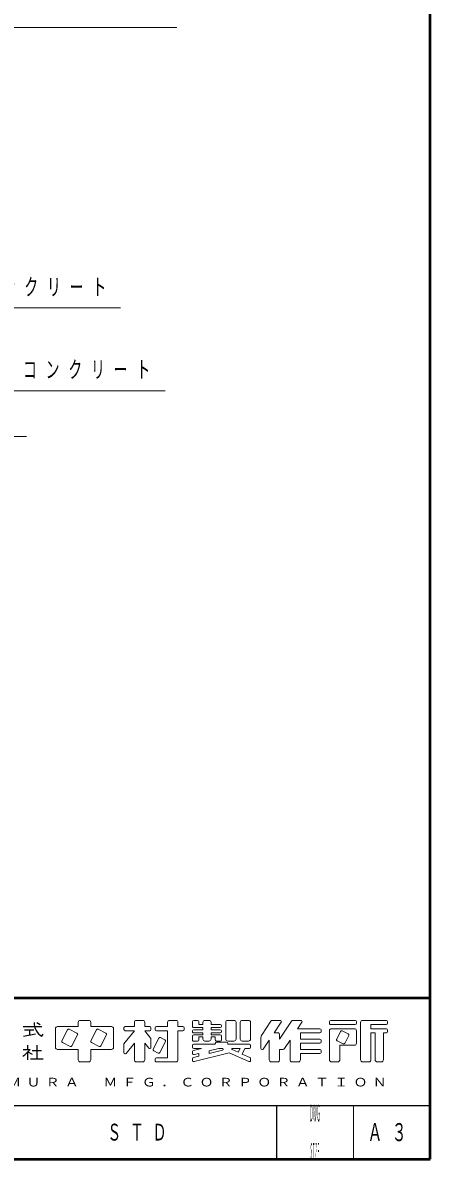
# Model space of a CAD drawing. Units: millimetres on the paper. Extents: x -385 to 0, y -594 to 267.
# Drawn here: x -53 to 0, y -594.1 to -446.1 of the extents above; entities that cross this region are included whole.
import ezdxf
from ezdxf.enums import TextEntityAlignment as Align

# ---------------------------------------------------------------- set-up
doc = ezdxf.new("R2010")
doc.units = ezdxf.units.MM
doc.layers.add('1_20', color=7, linetype='Continuous', lineweight=13)
doc.layers.add('NAKAMURA図枠', color=7, linetype='Continuous', lineweight=13)
doc.layers.add('図面情報', color=7, linetype='Continuous')
doc.styles.add('ＭＳ ゴシック', font='')
doc.styles.get('ＭＳ ゴシック').set_extended_font_data('MS Gothic')

msp = doc.modelspace()

# ---------------------------------------------------------------- linework, layer by layer
at = {"layer": '1_20'}
for points in [[(-82.106, -453.877), (-74.965, -446.736), (-32.965, -446.736)], [(-66.903, -474.59), (-58.287, -483.206), (-40.287, -483.206)], [(-64.403, -488.068), (-58.458, -494.013), (-34.458, -494.013)], [(-64.403, -494.07), (-58.511, -499.962), (-52.511, -499.962)]]:
    msp.add_lwpolyline(points, dxfattribs=at)
at = {"layer": 'NAKAMURA図枠', "lineweight": 50}
for p, q in [((0, -594), (0, -327)), ((-385, -573), (0, -573)), ((-385, -594), (0, -594))]:
    msp.add_line(p, q, dxfattribs=at)
at = {"layer": 'NAKAMURA図枠', "lineweight": 25}
for p, q in [((-52.931, -576.747), (-50.501, -576.747)), ((-52.796, -577.152), (-51.581, -577.152)), ((-52.121, -577.152), (-52.121, -577.827)), ((-50.719, -576.533), (-51.16, -576.239)), ((-52.889, -577.98), (-51.353, -577.673)), ((-52.931, -579.717), (-52.051, -579.717)), ((-52.391, -579.177), (-52.391, -579.717)), ((-52.391, -580.09), (-52.391, -581.067)), ((-52.34, -580.04), (-51.796, -580.354)), ((-51.783, -579.852), (-50.568, -579.852)), ((-51.176, -579.177), (-51.176, -580.932)), ((-51.986, -580.932), (-50.366, -580.932))]:
    msp.add_line(p, q, dxfattribs=at)
at = {"layer": 'NAKAMURA図枠'}
for p, q in [((-48.746, -577.017), (-48.746, -579.447)), ((-48.476, -576.747), (-45.776, -576.747)), ((-47.198, -577.162), (-47.918, -578.6)), ((-45.975, -577.592), (-46.981, -577.089)), ((-45.776, -576.207), (-45.776, -576.747)), ((-45.506, -575.937), (-44.426, -575.937)), ((-44.156, -576.207), (-44.156, -576.747)), ((-44.156, -576.747), (-41.456, -576.747)), ((-43.418, -577.162), (-44.138, -578.6)), ((-42.195, -577.592), (-43.201, -577.089)), ((-41.186, -577.017), (-41.186, -579.447)), ((-39.836, -576.909), (-39.836, -577.125)), ((-38.486, -577.287), (-39.836, -578.974)), ((-39.674, -576.747), (-38.486, -576.747)), ((-39.674, -577.287), (-38.486, -577.287)), ((-38.486, -576.207), (-38.486, -576.747)), ((-38.216, -575.937), (-37.406, -575.937)), ((-37.136, -576.207), (-37.136, -576.747)), ((-37.136, -576.747), (-36.488, -576.747)), ((-37.136, -577.287), (-36.326, -578.299)), ((-37.136, -577.287), (-36.488, -577.287)), ((-36.326, -576.909), (-36.326, -577.125)), ((-35.786, -576.909), (-35.786, -577.125)), ((-35.624, -576.747), (-34.166, -576.747)), ((-35.624, -577.287), (-34.166, -577.287)), ((-34.166, -576.207), (-34.166, -576.747)), ((-34.166, -577.287), (-34.166, -580.797)), ((-33.896, -575.937), (-33.086, -575.937)), ((-32.816, -576.207), (-32.816, -576.747)), ((-32.816, -576.747), (-32.168, -576.747)), ((-32.816, -577.287), (-32.816, -581.067)), ((-32.816, -577.287), (-32.168, -577.287)), ((-32.006, -576.909), (-32.006, -577.125)), ((-30.926, -576.099), (-30.926, -576.72)), ((-30.764, -575.937), (-30.278, -575.937)), ((-30.764, -576.882), (-29.576, -576.882)), ((-30.764, -577.152), (-29.576, -577.152)), ((-30.116, -576.099), (-30.116, -576.477)), ((-30.116, -576.477), (-29.576, -576.477)), ((-29.576, -576.207), (-29.576, -576.477)), ((-29.576, -576.882), (-29.576, -577.152)), ((-28.766, -575.937), (-29.306, -575.937)), ((-28.496, -576.207), (-28.496, -576.477)), ((-28.496, -576.477), (-27.308, -576.477)), ((-28.496, -576.882), (-27.308, -576.882)), ((-28.496, -576.882), (-28.496, -577.152)), ((-28.496, -577.152), (-27.308, -577.152)), ((-27.146, -576.639), (-27.146, -576.72)), ((-26.606, -576.207), (-26.606, -578.367)), ((-26.336, -575.937), (-25.526, -575.937)), ((-25.256, -576.207), (-25.256, -578.367)), ((-24.716, -576.207), (-24.716, -578.367)), ((-24.446, -575.937), (-23.636, -575.937)), ((-23.366, -576.207), (-23.366, -578.367)), ((-21.88, -577.758), (-20.746, -576.057)), ((-20.521, -575.937), (-19.529, -575.937)), ((-20.306, -577.557), (-19.394, -576.189)), ((-19.586, -578.367), (-18.046, -576.057)), ((-17.821, -575.937), (-16.829, -575.937)), ((-17.246, -577.017), (-16.694, -576.189)), ((-17.246, -577.017), (-14.348, -577.017)), ((-14.186, -577.179), (-14.186, -577.395)), ((-13.106, -576.099), (-13.106, -576.315)), ((-13.106, -577.287), (-13.106, -581.067)), ((-12.944, -575.937), (-9.758, -575.937)), ((-12.944, -576.477), (-9.758, -576.477)), ((-12.836, -577.017), (-9.866, -577.017)), ((-11.449, -577.305), (-10.659, -577.7)), ((-9.596, -576.099), (-9.596, -576.315)), ((-9.596, -577.287), (-9.596, -578.907)), ((-9.056, -576.207), (-9.056, -581.067)), ((-8.786, -575.937), (-5.708, -575.937)), ((-7.706, -576.477), (-7.706, -577.017)), ((-7.706, -576.477), (-5.708, -576.477)), ((-7.706, -577.017), (-5.708, -577.017)), ((-5.546, -576.099), (-5.546, -576.315)), ((-5.546, -577.179), (-5.546, -577.395)), ((-46.622, -579.248), (-45.902, -577.81)), ((-42.842, -579.248), (-42.122, -577.81)), ((-36.326, -578.299), (-36.326, -579.457)), ((-35.318, -578.242), (-36.038, -579.68)), ((-34.454, -578.674), (-35.174, -580.112)), ((-35.101, -578.169), (-34.527, -578.456)), ((-30.926, -577.314), (-30.926, -577.395)), ((-30.926, -577.989), (-30.926, -578.475)), ((-30.764, -577.557), (-29.576, -577.557)), ((-30.764, -577.827), (-29.576, -577.827)), ((-30.764, -578.637), (-30.278, -578.637)), ((-30.116, -578.097), (-29.576, -578.097)), ((-30.116, -578.097), (-30.116, -578.475)), ((-29.576, -577.557), (-29.576, -577.827)), ((-29.576, -578.097), (-29.576, -578.367)), ((-29.306, -578.637), (-28.766, -578.637)), ((-28.496, -577.557), (-27.308, -577.557)), ((-28.496, -577.557), (-28.496, -577.827)), ((-28.496, -577.827), (-27.308, -577.827)), ((-28.496, -578.097), (-28.496, -578.367)), ((-28.496, -578.097), (-27.956, -578.097)), ((-27.956, -578.097), (-27.956, -578.475)), ((-27.794, -578.637), (-27.308, -578.637)), ((-27.794, -578.772), (-26.498, -578.772)), ((-27.146, -577.314), (-27.146, -577.395)), ((-27.146, -577.989), (-27.146, -578.475)), ((-26.336, -578.637), (-25.526, -578.637)), ((-24.446, -578.637), (-23.636, -578.637)), ((-22.016, -578.207), (-22.016, -579.587)), ((-21.719, -579.677), (-20.936, -578.502)), ((-20.936, -578.502), (-20.936, -581.067)), ((-20.306, -577.557), (-19.856, -577.557)), ((-19.586, -577.827), (-19.586, -578.367)), ((-18.966, -579.596), (-18.236, -578.502)), ((-18.236, -578.502), (-18.236, -581.067)), ((-16.886, -577.557), (-14.348, -577.557)), ((-16.886, -577.557), (-16.886, -578.367)), ((-16.886, -578.367), (-14.348, -578.367)), ((-14.186, -578.529), (-14.186, -578.745)), ((-11.666, -577.378), (-12.17, -578.384)), ((-12.097, -578.601), (-11.307, -578.996)), ((-10.586, -577.918), (-11.09, -578.924)), ((-7.706, -577.557), (-7.166, -577.557)), ((-7.706, -577.557), (-7.706, -581.067)), ((-7.166, -577.557), (-7.166, -581.067)), ((-6.086, -577.557), (-5.708, -577.557)), ((-6.086, -577.557), (-6.086, -581.067)), ((-48.476, -579.717), (-45.776, -579.717)), ((-47.845, -578.817), (-46.839, -579.32)), ((-45.776, -579.717), (-45.776, -581.067)), ((-44.156, -579.717), (-41.456, -579.717)), ((-44.156, -579.717), (-44.156, -581.067)), ((-44.065, -578.817), (-43.059, -579.32)), ((-39.836, -578.974), (-39.836, -580.132)), ((-38.486, -578.907), (-39.547, -580.234)), ((-38.486, -578.907), (-38.486, -581.067)), ((-37.136, -578.907), (-36.614, -579.559)), ((-37.136, -578.907), (-37.136, -581.067)), ((-35.965, -579.897), (-35.391, -580.184)), ((-30.926, -579.204), (-30.926, -579.42)), ((-30.926, -580.005), (-30.926, -580.227)), ((-29.74, -579.582), (-30.803, -579.848)), ((-30.764, -579.042), (-27.956, -579.042)), ((-30.764, -579.582), (-29.74, -579.582)), ((-26.15, -580.159), (-30.725, -581.303)), ((-30.116, -580.232), (-30.725, -580.385)), ((-30.116, -580.232), (-30.116, -580.594)), ((-27.513, -579.582), (-28.766, -579.895)), ((-27.023, -579.821), (-28.766, -580.257)), ((-28.766, -579.895), (-28.766, -580.257)), ((-27.956, -578.934), (-27.956, -579.042)), ((-27.513, -579.582), (-27.053, -579.582)), ((-26.336, -578.934), (-26.336, -579.042)), ((-26.336, -579.042), (-23.528, -579.042)), ((-26.15, -580.159), (-23.594, -581.295)), ((-25.771, -579.737), (-24.968, -580.094)), ((-25.738, -579.582), (-24.712, -579.582)), ((-24.968, -580.094), (-24.712, -579.582)), ((-24.474, -580.313), (-24.108, -579.582)), ((-24.108, -579.582), (-23.528, -579.582)), ((-23.366, -579.204), (-23.366, -579.42)), ((-19.586, -579.717), (-19.19, -579.717)), ((-19.586, -579.717), (-19.586, -581.067)), ((-16.886, -578.907), (-16.886, -579.717)), ((-16.886, -578.907), (-14.348, -578.907)), ((-16.886, -579.717), (-14.348, -579.717)), ((-16.886, -580.257), (-16.886, -581.067)), ((-16.886, -580.257), (-14.348, -580.257)), ((-14.186, -579.879), (-14.186, -580.095)), ((-11.756, -579.177), (-11.756, -581.067)), ((-11.756, -579.177), (-9.866, -579.177)), ((-45.506, -581.337), (-44.426, -581.337)), ((-38.216, -581.337), (-37.406, -581.337)), ((-35.786, -580.959), (-35.786, -581.175)), ((-35.624, -580.797), (-34.166, -580.797)), ((-35.624, -581.337), (-33.086, -581.337)), ((-30.926, -580.923), (-30.926, -581.146)), ((-30.116, -580.594), (-30.803, -580.766)), ((-24.474, -580.313), (-23.462, -580.763)), ((-23.366, -580.911), (-23.366, -581.147)), ((-20.666, -581.337), (-19.856, -581.337)), ((-17.966, -581.337), (-17.156, -581.337)), ((-12.836, -581.337), (-12.026, -581.337)), ((-8.786, -581.337), (-7.976, -581.337)), ((-6.896, -581.337), (-6.356, -581.337)), ((-10, -587), (-10, -594))]:
    msp.add_line(p, q, dxfattribs=at)
at = {"layer": 'NAKAMURA図枠', "color": 211, "lineweight": 25}
for p, q in [((-242.5, -587), (0, -587)), ((-20, -587), (-20, -594))]:
    msp.add_line(p, q, dxfattribs=at)
at = {"layer": 'NAKAMURA図枠', "lineweight": 25}
for centre, radius, start, end in [((-49.563, -576.306), 1.953, 177.09472, 240.51891), ((-51.54, -577.195), 1.299, 321.42112, 334.8249), ((-55.66, -576.774), 4.657, 304.87257, 320.80411)]:
    msp.add_arc(centre, radius, start, end, dxfattribs=at)
at = {"layer": 'NAKAMURA図枠'}
for centre, radius, start, end in [((-48.476, -577.017), 0.27, 89.99998, 179.99996), ((-47.054, -577.234), 0.162, 63.43492, 153.43499), ((-45.506, -576.207), 0.27, 89.99998, 179.99996), ((-44.426, -576.207), 0.27, 0, 89.99998), ((-43.274, -577.234), 0.162, 63.43492, 153.43499), ((-41.456, -577.017), 0.27, 0, 89.99998), ((-39.674, -576.909), 0.162, 89.99998, 179.99996), ((-39.674, -577.125), 0.162, 179.99998, 270.00002), ((-38.216, -576.207), 0.27, 89.99998, 179.99996), ((-37.406, -576.207), 0.27, 0, 89.99998), ((-36.488, -576.909), 0.162, 0, 89.99998), ((-36.488, -577.125), 0.162, 270.00002, 0), ((-35.624, -576.909), 0.162, 89.99998, 179.99996), ((-35.624, -577.125), 0.162, 179.99998, 270.00002), ((-33.896, -576.207), 0.27, 89.99998, 179.99996), ((-33.086, -576.207), 0.27, 0, 89.99998), ((-32.168, -576.909), 0.162, 0, 89.99998), ((-32.168, -577.125), 0.162, 270.00002, 0), ((-30.764, -576.099), 0.162, 89.99998, 179.99996), ((-30.764, -576.72), 0.162, 179.99998, 270.00002), ((-30.764, -577.314), 0.162, 89.99998, 179.99996), ((-30.278, -576.099), 0.162, 0, 89.99998), ((-29.306, -576.207), 0.27, 89.99998, 179.99996), ((-28.766, -576.207), 0.27, 0, 89.99998), ((-27.308, -576.639), 0.162, 0, 89.99998), ((-27.308, -576.72), 0.162, 270.00002, 0), ((-27.308, -577.314), 0.162, 0, 89.99998), ((-26.336, -576.207), 0.27, 89.99998, 179.99996), ((-25.526, -576.207), 0.27, 0, 89.99998), ((-24.446, -576.207), 0.27, 89.99998, 179.99996), ((-23.636, -576.207), 0.27, 0, 89.99998), ((-20.521, -576.207), 0.27, 89.99998, 146.30984), ((-19.529, -576.099), 0.162, 326.31015, 89.99998), ((-17.821, -576.207), 0.27, 89.99998, 146.3098), ((-16.829, -576.099), 0.162, 326.31003, 89.99998), ((-14.348, -577.179), 0.162, 0, 89.99998), ((-12.944, -576.099), 0.162, 89.99998, 179.99996), ((-12.944, -576.315), 0.162, 179.99998, 270.00002), ((-12.836, -577.287), 0.27, 89.99998, 179.99996), ((-11.522, -577.45), 0.162, 63.43447, 153.43474), ((-9.866, -577.287), 0.27, 0, 89.99998), ((-9.758, -576.099), 0.162, 0, 89.99998), ((-9.758, -576.315), 0.162, 270.00002, 0), ((-8.786, -576.207), 0.27, 89.99998, 179.99996), ((-5.708, -576.099), 0.162, 0, 89.99998), ((-5.708, -576.315), 0.162, 270.00002, 0), ((-5.708, -577.179), 0.162, 0, 89.99998), ((-47.773, -578.672), 0.162, 153.43495, 243.43485), ((-46.047, -577.737), 0.162, 333.4349, 63.43487), ((-43.993, -578.672), 0.162, 153.43495, 243.43485), ((-42.267, -577.737), 0.162, 333.4349, 63.43487), ((-35.174, -578.314), 0.162, 63.43487, 153.43498), ((-34.599, -578.601), 0.162, 333.43492, 63.43493), ((-30.764, -577.395), 0.162, 179.99998, 270.00002), ((-30.764, -577.989), 0.162, 89.99998, 179.99996), ((-30.764, -578.475), 0.162, 179.99998, 270.00002), ((-30.278, -578.475), 0.162, 270.00002, 0), ((-29.306, -578.367), 0.27, 179.99998, 270.00002), ((-28.766, -578.367), 0.27, 270.00002, 0), ((-27.794, -578.475), 0.162, 179.99998, 270.00002), ((-27.794, -578.934), 0.162, 89.99998, 179.99996), ((-27.308, -577.395), 0.162, 270.00002, 0), ((-27.308, -577.989), 0.162, 0, 89.99998), ((-27.308, -578.475), 0.162, 270.00002, 0), ((-26.336, -578.367), 0.27, 179.99998, 270.00002), ((-26.498, -578.934), 0.162, 0, 89.99998), ((-25.526, -578.367), 0.27, 270.00002, 0), ((-24.446, -578.367), 0.27, 179.99998, 270.00002), ((-23.636, -578.367), 0.27, 270.00002, 0), ((-21.206, -578.207), 0.81, 146.30999, 179.99996), ((-19.856, -577.827), 0.27, 0, 89.99998), ((-14.348, -577.395), 0.162, 270.00002, 0), ((-14.348, -578.529), 0.162, 0, 89.99998), ((-14.348, -578.745), 0.162, 270.00002, 0), ((-12.025, -578.456), 0.162, 153.43517, 243.43529), ((-10.731, -577.845), 0.162, 333.43484, 63.43447), ((-5.708, -577.395), 0.162, 270.00002, 0), ((-48.476, -579.447), 0.27, 179.99998, 270.00002), ((-46.766, -579.175), 0.162, 243.43498, 333.43496), ((-42.986, -579.175), 0.162, 243.43498, 333.43496), ((-41.456, -579.447), 0.27, 270.00002, 0), ((-39.674, -580.132), 0.162, 179.99998, 321.34037), ((-36.488, -579.457), 0.162, 218.65962, 0), ((-35.893, -579.752), 0.162, 153.43487, 243.4348), ((-35.318, -580.039), 0.162, 243.43487, 333.43498), ((-30.764, -579.204), 0.162, 89.99998, 179.99996), ((-30.764, -579.42), 0.162, 179.99998, 270.00002), ((-30.764, -580.005), 0.162, 104.03614, 179.99996), ((-30.764, -580.227), 0.162, 179.99998, 284.03612), ((-27.053, -579.703), 0.121, 284.0365, 89.99998), ((-25.738, -579.663), 0.081, 89.99998, 246.03817), ((-23.528, -579.204), 0.162, 0, 89.99998), ((-23.528, -579.42), 0.162, 270.00002, 0), ((-21.854, -579.587), 0.162, 179.99998, 326.30997), ((-19.19, -579.447), 0.27, 270.00002, 326.31002), ((-14.348, -579.879), 0.162, 0, 89.99998), ((-14.348, -580.095), 0.162, 270.00002, 0), ((-11.234, -578.851), 0.162, 243.43534, 333.43491), ((-9.866, -578.907), 0.27, 270.00002, 0), ((-45.506, -581.067), 0.27, 179.99998, 270.00002), ((-44.426, -581.067), 0.27, 270.00002, 0), ((-38.216, -581.067), 0.27, 179.99998, 270.00002), ((-37.406, -581.067), 0.27, 270.00002, 0), ((-35.624, -580.959), 0.162, 89.99998, 179.99996), ((-35.624, -581.175), 0.162, 179.99998, 270.00002), ((-33.086, -581.067), 0.27, 270.00002, 0), ((-30.764, -580.923), 0.162, 104.03614, 179.99996), ((-30.764, -581.146), 0.162, 179.99998, 284.03612), ((-23.528, -581.147), 0.162, 246.03699, 0), ((-23.528, -580.911), 0.162, 0, 66.03701), ((-20.666, -581.067), 0.27, 179.99998, 270.00002), ((-19.856, -581.067), 0.27, 270.00002, 0), ((-17.966, -581.067), 0.27, 179.99998, 270.00002), ((-17.156, -581.067), 0.27, 270.00002, 0), ((-12.836, -581.067), 0.27, 179.99998, 270.00002), ((-12.026, -581.067), 0.27, 270.00002, 0), ((-8.786, -581.067), 0.27, 179.99998, 270.00002), ((-7.976, -581.067), 0.27, 270.00002, 0), ((-6.896, -581.067), 0.27, 179.99998, 270.00002), ((-6.356, -581.067), 0.27, 270.00002, 0)]:
    msp.add_arc(centre, radius, start, end, dxfattribs=at)

# ---------------------------------------------------------------- texts
at = {"layer": '1_20', "char_height": 2.199, "attachment_point": 4, "style": 'ＭＳ ゴシック'}
for s, insert in [('\\T1.64;\\W0.6;コンクリート', (-58.703, -480.556)), ('\\T1.64;\\W0.6;均しコンクリート', (-58.875, -491.363))]:
    msp.add_mtext(s, dxfattribs=dict(at, insert=insert))
at = {"layer": 'NAKAMURA図枠', "style": 'ＭＳ ゴシック'}
for s, width, p in [('ＤＷＧ', 0.15, (-15, -588)), ('ＳＩＺＥ', 0.1, (-15, -593))]:
    msp.add_text(s, height=2.199, dxfattribs=dict(at, width=width)).set_placement(p, align=Align.MIDDLE_CENTER)
at = {"layer": 'NAKAMURA図枠', "color": 4, "attachment_point": 5, "style": 'ＭＳ ゴシック'}
for s, insert, char_height in [('\\T1.39;\\W1.2;ＮＡＫＡＭＵＲＡ\u3000ＭＦＧ．ＣＯＲＰＯＲＡＴＩＯＮ', (-35, -584), 1.1), ('\\T1.64;\\W0.6;Ａ３', (-5, -590.5), 2.346)]:
    msp.add_mtext(s, dxfattribs=dict(at, insert=insert, char_height=char_height))
at = {"layer": '図面情報', "insert": (-42, -590.5), "char_height": 2.199, "attachment_point": 4, "style": 'ＭＳ ゴシック'}
msp.add_mtext('\\T1.64;\\W0.6;ＳＴＤ', dxfattribs=at)

doc.saveas('drawing.dxf')
